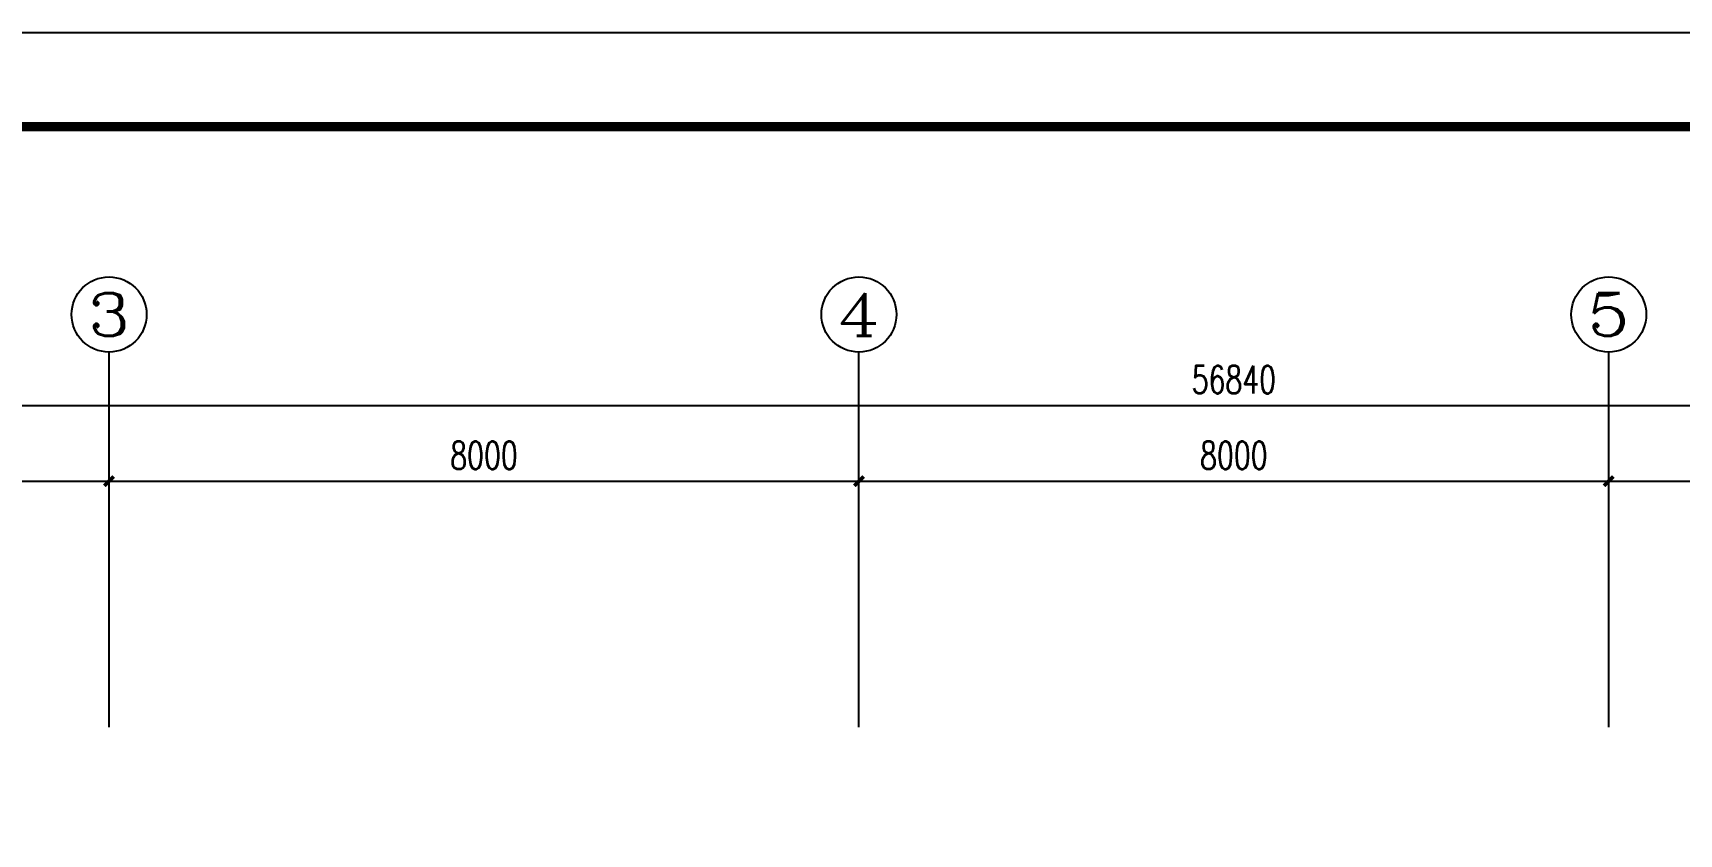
# Model space of a CAD drawing. Extents: x 1738143 to 1822243, y -608375 to -303375.
# Drawn here: x 1767924 to 1785486, y -496114 to -487575 of the extents above; entities that cross this region are included whole.
import ezdxf
from ezdxf.enums import TextEntityAlignment as Align

# ---------------------------------------------------------------- set-up
doc = ezdxf.new("R2010")
doc.units = 0
doc.header["$LTSCALE"] = 1000
doc.header["$MEASUREMENT"] = 0
for name, color, linetype in [('AXIS', 3, 'Continuous'), ('AXIS_TEXT', 7, 'Continuous'), ('PUB_DIM', 3, 'Continuous'), ('TK', 4, 'Continuous')]:
    doc.layers.add(name, color=color, linetype=linetype)
doc.styles.add('_TCH_AXIS', font='COMPLEX', dxfattribs={"bigfont": 'GBCBIG'})
doc.styles.add('_TCH_DIM_T3', font='SIMPLEX', dxfattribs={"width": 0.705882, "bigfont": 'GBCBIG'})
doc.styles.add('COMPLEX', font='COMPLEX')
doc.styles.add('HZTXT1', font='romans.shx', dxfattribs={"width": 0.7, "bigfont": 'GBHZFS.SHX'})
doc.styles.get("Standard").update_dxf_attribs({"font": 'gbenor.shx', "bigfont": 'gbcbig.shx'})
doc.dimstyles.new('_TCH_ARCH&&100', dxfattribs={"dimtxt": 297.5, "dimasz": 100, "dimexe": 250, "dimexo": 300, "dimgap": 126.25, "dimtad": 1, "dimdec": 0, "dimzin": 0, "dimdsep": 46, "dimtxsty": '_TCH_DIM_T3', "dimblk": 'ARCHTICK', "dimcen": 0.09, "dimclrt": 7, "dimazin": 2, "dimtfac": 1, "dimtdec": 0, "dimtix": 1, "dimtmove": 2, "dimatfit": 3, "dimfxl": 30, "dimtolj": 1, "dimtzin": 0, "dimarcsym": 0})

# ---------------------------------------------------------------- blocks, each defined once
blk = doc.blocks.new('_ArchTick')
at = {"color": 0, "linetype": 'ByBlock', "const_width": 0.4}
blk.add_lwpolyline([(-0.5, -0.5), (0.5, 0.5)], dxfattribs=at)
blk = doc.blocks.new('*D55')
at = {"layer": 'Defpoints', "color": 0, "transparency": 16777216}
for p in [(-18501, 28087), (-26501, 27070), (-18501, 27070)]:
    blk.add_point(p, dxfattribs=at)
at = {"layer": 'PUB_DIM', "color": 0, "lineweight": -2, "transparency": 16777216}
for p, q in [((-26501, 27370), (-26501, 28337)), ((-18501, 27370), (-18501, 28337)), ((-26501, 28087), (-18501, 28087))]:
    blk.add_line(p, q, dxfattribs=at)
at = {"layer": 'PUB_DIM', "color": 0, "lineweight": -2, "transparency": 16777216, "xscale": 100, "yscale": 100, "zscale": 100, "rotation": 180}
blk.add_blockref('_ArchTick', (-26501, 28087), dxfattribs=at)
at = {"layer": 'PUB_DIM', "color": 0, "lineweight": -2, "transparency": 16777216, "xscale": 100, "yscale": 100, "zscale": 100}
blk.add_blockref('_ArchTick', (-18501, 28087), dxfattribs=at)
at = {"layer": 'PUB_DIM', "color": 7, "transparency": 16777216, "insert": (-22501, 28362), "char_height": 297.5, "attachment_point": 5, "style": '_TCH_DIM_T3'}
blk.add_mtext('\\A1;8000', dxfattribs=at)
blk = doc.blocks.new('*D56')
at = {"layer": 'Defpoints', "color": 0, "transparency": 16777216}
for p in [(-10501, 28087), (-18501, 27070), (-10501, 27070)]:
    blk.add_point(p, dxfattribs=at)
at = {"layer": 'PUB_DIM', "color": 0, "lineweight": -2, "transparency": 16777216}
for p, q in [((-18501, 27370), (-18501, 28337)), ((-10501, 27370), (-10501, 28337)), ((-18501, 28087), (-10501, 28087))]:
    blk.add_line(p, q, dxfattribs=at)
at = {"layer": 'PUB_DIM', "color": 0, "lineweight": -2, "transparency": 16777216, "xscale": 100, "yscale": 100, "zscale": 100, "rotation": 180}
blk.add_blockref('_ArchTick', (-18501, 28087), dxfattribs=at)
at = {"layer": 'PUB_DIM', "color": 0, "lineweight": -2, "transparency": 16777216, "xscale": 100, "yscale": 100, "zscale": 100}
blk.add_blockref('_ArchTick', (-10501, 28087), dxfattribs=at)
at = {"layer": 'PUB_DIM', "color": 7, "transparency": 16777216, "insert": (-14501, 28362), "char_height": 297.5, "attachment_point": 5, "style": '_TCH_DIM_T3'}
blk.add_mtext('\\A1;8000', dxfattribs=at)
blk = doc.blocks.new('*D57')
at = {"layer": 'Defpoints', "color": 0, "transparency": 16777216}
for p in [(-2501, 28087), (-10501, 27070), (-2501, 27070)]:
    blk.add_point(p, dxfattribs=at)
at = {"layer": 'PUB_DIM', "color": 0, "lineweight": -2, "transparency": 16777216}
for p, q in [((-10501, 27370), (-10501, 28337)), ((-2501, 27370), (-2501, 28337)), ((-10501, 28087), (-2501, 28087))]:
    blk.add_line(p, q, dxfattribs=at)
at = {"layer": 'PUB_DIM', "color": 0, "lineweight": -2, "transparency": 16777216, "xscale": 100, "yscale": 100, "zscale": 100, "rotation": 180}
blk.add_blockref('_ArchTick', (-10501, 28087), dxfattribs=at)
at = {"layer": 'PUB_DIM', "color": 0, "lineweight": -2, "transparency": 16777216, "xscale": 100, "yscale": 100, "zscale": 100}
blk.add_blockref('_ArchTick', (-2501, 28087), dxfattribs=at)
at = {"layer": 'PUB_DIM', "color": 7, "transparency": 16777216, "insert": (-6501, 28362), "char_height": 297.5, "attachment_point": 5, "style": '_TCH_DIM_T3'}
blk.add_mtext('\\A1;8000', dxfattribs=at)
blk = doc.blocks.new('*D58')
at = {"layer": 'Defpoints', "color": 0, "transparency": 16777216}
for p in [(5499, 28087), (-2501, 27070), (5499, 27070)]:
    blk.add_point(p, dxfattribs=at)
at = {"layer": 'PUB_DIM', "color": 0, "lineweight": -2, "transparency": 16777216}
for p, q in [((-2501, 27370), (-2501, 28337)), ((5499, 27370), (5499, 28337)), ((-2501, 28087), (5499, 28087))]:
    blk.add_line(p, q, dxfattribs=at)
at = {"layer": 'PUB_DIM', "color": 0, "lineweight": -2, "transparency": 16777216, "xscale": 100, "yscale": 100, "zscale": 100, "rotation": 180}
blk.add_blockref('_ArchTick', (-2501, 28087), dxfattribs=at)
at = {"layer": 'PUB_DIM', "color": 0, "lineweight": -2, "transparency": 16777216, "xscale": 100, "yscale": 100, "zscale": 100}
blk.add_blockref('_ArchTick', (5499, 28087), dxfattribs=at)
at = {"layer": 'PUB_DIM', "color": 7, "transparency": 16777216, "insert": (1499, 28362), "char_height": 297.5, "attachment_point": 5, "style": '_TCH_DIM_T3'}
blk.add_mtext('\\A1;8000', dxfattribs=at)
blk = doc.blocks.new('*D62')
at = {"layer": 'Defpoints', "color": 0, "transparency": 16777216}
for p in [(21919, 28894), (-34921, 27851), (21919, 27851)]:
    blk.add_point(p, dxfattribs=at)
at = {"layer": 'PUB_DIM', "color": 0, "lineweight": -2, "transparency": 16777216}
for p, q in [((-34921, 28151), (-34921, 29144)), ((21919, 28151), (21919, 29144)), ((-34921, 28894), (21919, 28894))]:
    blk.add_line(p, q, dxfattribs=at)
at = {"layer": 'PUB_DIM', "color": 0, "lineweight": -2, "transparency": 16777216, "xscale": 100, "yscale": 100, "zscale": 100, "rotation": 180}
blk.add_blockref('_ArchTick', (-34921, 28894), dxfattribs=at)
at = {"layer": 'PUB_DIM', "color": 0, "lineweight": -2, "transparency": 16777216, "xscale": 100, "yscale": 100, "zscale": 100}
blk.add_blockref('_ArchTick', (21919, 28894), dxfattribs=at)
at = {"layer": 'PUB_DIM', "color": 7, "transparency": 16777216, "insert": (-6501, 29169), "char_height": 297.5, "attachment_point": 5, "style": '_TCH_DIM_T3'}
blk.add_mtext('\\A1;56840', dxfattribs=at)
blk = doc.blocks.new('*D202')
at = {"layer": 'Defpoints', "color": 0, "transparency": 16777216}
for p in [(-18501, 28087), (-26501, 27070), (-18501, 27070)]:
    blk.add_point(p, dxfattribs=at)
at = {"layer": 'PUB_DIM', "color": 0, "lineweight": -2, "transparency": 16777216}
for p, q in [((-26501, 27370), (-26501, 28337)), ((-18501, 27370), (-18501, 28337)), ((-26501, 28087), (-18501, 28087))]:
    blk.add_line(p, q, dxfattribs=at)
at = {"layer": 'PUB_DIM', "color": 0, "lineweight": -2, "transparency": 16777216, "xscale": 100, "yscale": 100, "zscale": 100, "rotation": 180}
blk.add_blockref('_ArchTick', (-26501, 28087), dxfattribs=at)
at = {"layer": 'PUB_DIM', "color": 0, "lineweight": -2, "transparency": 16777216, "xscale": 100, "yscale": 100, "zscale": 100}
blk.add_blockref('_ArchTick', (-18501, 28087), dxfattribs=at)
at = {"layer": 'PUB_DIM', "color": 7, "transparency": 16777216, "insert": (-22501, 28362), "char_height": 297.5, "attachment_point": 5, "style": '_TCH_DIM_T3'}
blk.add_mtext('\\A1;8000', dxfattribs=at)
blk = doc.blocks.new('*D203')
at = {"layer": 'Defpoints', "color": 0, "transparency": 16777216}
for p in [(-10501, 28087), (-18501, 27070), (-10501, 27070)]:
    blk.add_point(p, dxfattribs=at)
at = {"layer": 'PUB_DIM', "color": 0, "lineweight": -2, "transparency": 16777216}
for p, q in [((-18501, 27370), (-18501, 28337)), ((-10501, 27370), (-10501, 28337)), ((-18501, 28087), (-10501, 28087))]:
    blk.add_line(p, q, dxfattribs=at)
at = {"layer": 'PUB_DIM', "color": 0, "lineweight": -2, "transparency": 16777216, "xscale": 100, "yscale": 100, "zscale": 100, "rotation": 180}
blk.add_blockref('_ArchTick', (-18501, 28087), dxfattribs=at)
at = {"layer": 'PUB_DIM', "color": 0, "lineweight": -2, "transparency": 16777216, "xscale": 100, "yscale": 100, "zscale": 100}
blk.add_blockref('_ArchTick', (-10501, 28087), dxfattribs=at)
at = {"layer": 'PUB_DIM', "color": 7, "transparency": 16777216, "insert": (-14501, 28362), "char_height": 297.5, "attachment_point": 5, "style": '_TCH_DIM_T3'}
blk.add_mtext('\\A1;8000', dxfattribs=at)
blk = doc.blocks.new('*D204')
at = {"layer": 'Defpoints', "color": 0, "transparency": 16777216}
for p in [(-2501, 28087), (-10501, 27070), (-2501, 27070)]:
    blk.add_point(p, dxfattribs=at)
at = {"layer": 'PUB_DIM', "color": 0, "lineweight": -2, "transparency": 16777216}
for p, q in [((-10501, 27370), (-10501, 28337)), ((-2501, 27370), (-2501, 28337)), ((-10501, 28087), (-2501, 28087))]:
    blk.add_line(p, q, dxfattribs=at)
at = {"layer": 'PUB_DIM', "color": 0, "lineweight": -2, "transparency": 16777216, "xscale": 100, "yscale": 100, "zscale": 100, "rotation": 180}
blk.add_blockref('_ArchTick', (-10501, 28087), dxfattribs=at)
at = {"layer": 'PUB_DIM', "color": 0, "lineweight": -2, "transparency": 16777216, "xscale": 100, "yscale": 100, "zscale": 100}
blk.add_blockref('_ArchTick', (-2501, 28087), dxfattribs=at)
at = {"layer": 'PUB_DIM', "color": 7, "transparency": 16777216, "insert": (-6501, 28362), "char_height": 297.5, "attachment_point": 5, "style": '_TCH_DIM_T3'}
blk.add_mtext('\\A1;8000', dxfattribs=at)
blk = doc.blocks.new('*D205')
at = {"layer": 'Defpoints', "color": 0, "transparency": 16777216}
for p in [(5499, 28087), (-2501, 27070), (5499, 27070)]:
    blk.add_point(p, dxfattribs=at)
at = {"layer": 'PUB_DIM', "color": 0, "lineweight": -2, "transparency": 16777216}
for p, q in [((-2501, 27370), (-2501, 28337)), ((5499, 27370), (5499, 28337)), ((-2501, 28087), (5499, 28087))]:
    blk.add_line(p, q, dxfattribs=at)
at = {"layer": 'PUB_DIM', "color": 0, "lineweight": -2, "transparency": 16777216, "xscale": 100, "yscale": 100, "zscale": 100, "rotation": 180}
blk.add_blockref('_ArchTick', (-2501, 28087), dxfattribs=at)
at = {"layer": 'PUB_DIM', "color": 0, "lineweight": -2, "transparency": 16777216, "xscale": 100, "yscale": 100, "zscale": 100}
blk.add_blockref('_ArchTick', (5499, 28087), dxfattribs=at)
at = {"layer": 'PUB_DIM', "color": 7, "transparency": 16777216, "insert": (1499, 28362), "char_height": 297.5, "attachment_point": 5, "style": '_TCH_DIM_T3'}
blk.add_mtext('\\A1;8000', dxfattribs=at)
blk = doc.blocks.new('*D209')
at = {"layer": 'Defpoints', "color": 0, "transparency": 16777216}
for p in [(21919, 28894), (-34921, 27851), (21919, 27851)]:
    blk.add_point(p, dxfattribs=at)
at = {"layer": 'PUB_DIM', "color": 0, "lineweight": -2, "transparency": 16777216}
for p, q in [((-34921, 28151), (-34921, 29144)), ((21919, 28151), (21919, 29144)), ((-34921, 28894), (21919, 28894))]:
    blk.add_line(p, q, dxfattribs=at)
at = {"layer": 'PUB_DIM', "color": 0, "lineweight": -2, "transparency": 16777216, "xscale": 100, "yscale": 100, "zscale": 100, "rotation": 180}
blk.add_blockref('_ArchTick', (-34921, 28894), dxfattribs=at)
at = {"layer": 'PUB_DIM', "color": 0, "lineweight": -2, "transparency": 16777216, "xscale": 100, "yscale": 100, "zscale": 100}
blk.add_blockref('_ArchTick', (21919, 28894), dxfattribs=at)
at = {"layer": 'PUB_DIM', "color": 7, "transparency": 16777216, "insert": (-6501, 29169), "char_height": 297.5, "attachment_point": 5, "style": '_TCH_DIM_T3'}
blk.add_mtext('\\A1;56840', dxfattribs=at)
blk = doc.blocks.new('*D349')
at = {"layer": 'Defpoints', "color": 0, "transparency": 16777216}
for p in [(-18501, 28087), (-26501, 27070), (-18501, 27070)]:
    blk.add_point(p, dxfattribs=at)
at = {"layer": 'PUB_DIM', "color": 0, "lineweight": -2, "transparency": 16777216}
for p, q in [((-26501, 27370), (-26501, 28337)), ((-18501, 27370), (-18501, 28337)), ((-26501, 28087), (-18501, 28087))]:
    blk.add_line(p, q, dxfattribs=at)
at = {"layer": 'PUB_DIM', "color": 0, "lineweight": -2, "transparency": 16777216, "xscale": 100, "yscale": 100, "zscale": 100, "rotation": 180}
blk.add_blockref('_ArchTick', (-26501, 28087), dxfattribs=at)
at = {"layer": 'PUB_DIM', "color": 0, "lineweight": -2, "transparency": 16777216, "xscale": 100, "yscale": 100, "zscale": 100}
blk.add_blockref('_ArchTick', (-18501, 28087), dxfattribs=at)
at = {"layer": 'PUB_DIM', "color": 7, "transparency": 16777216, "insert": (-22501, 28362), "char_height": 297.5, "attachment_point": 5, "style": '_TCH_DIM_T3'}
blk.add_mtext('\\A1;8000', dxfattribs=at)
blk = doc.blocks.new('*D350')
at = {"layer": 'Defpoints', "color": 0, "transparency": 16777216}
for p in [(-10501, 28087), (-18501, 27070), (-10501, 27070)]:
    blk.add_point(p, dxfattribs=at)
at = {"layer": 'PUB_DIM', "color": 0, "lineweight": -2, "transparency": 16777216}
for p, q in [((-18501, 27370), (-18501, 28337)), ((-10501, 27370), (-10501, 28337)), ((-18501, 28087), (-10501, 28087))]:
    blk.add_line(p, q, dxfattribs=at)
at = {"layer": 'PUB_DIM', "color": 0, "lineweight": -2, "transparency": 16777216, "xscale": 100, "yscale": 100, "zscale": 100, "rotation": 180}
blk.add_blockref('_ArchTick', (-18501, 28087), dxfattribs=at)
at = {"layer": 'PUB_DIM', "color": 0, "lineweight": -2, "transparency": 16777216, "xscale": 100, "yscale": 100, "zscale": 100}
blk.add_blockref('_ArchTick', (-10501, 28087), dxfattribs=at)
at = {"layer": 'PUB_DIM', "color": 7, "transparency": 16777216, "insert": (-14501, 28362), "char_height": 297.5, "attachment_point": 5, "style": '_TCH_DIM_T3'}
blk.add_mtext('\\A1;8000', dxfattribs=at)
blk = doc.blocks.new('*D351')
at = {"layer": 'Defpoints', "color": 0, "transparency": 16777216}
for p in [(-2501, 28087), (-10501, 27070), (-2501, 27070)]:
    blk.add_point(p, dxfattribs=at)
at = {"layer": 'PUB_DIM', "color": 0, "lineweight": -2, "transparency": 16777216}
for p, q in [((-10501, 27370), (-10501, 28337)), ((-2501, 27370), (-2501, 28337)), ((-10501, 28087), (-2501, 28087))]:
    blk.add_line(p, q, dxfattribs=at)
at = {"layer": 'PUB_DIM', "color": 0, "lineweight": -2, "transparency": 16777216, "xscale": 100, "yscale": 100, "zscale": 100, "rotation": 180}
blk.add_blockref('_ArchTick', (-10501, 28087), dxfattribs=at)
at = {"layer": 'PUB_DIM', "color": 0, "lineweight": -2, "transparency": 16777216, "xscale": 100, "yscale": 100, "zscale": 100}
blk.add_blockref('_ArchTick', (-2501, 28087), dxfattribs=at)
at = {"layer": 'PUB_DIM', "color": 7, "transparency": 16777216, "insert": (-6501, 28362), "char_height": 297.5, "attachment_point": 5, "style": '_TCH_DIM_T3'}
blk.add_mtext('\\A1;8000', dxfattribs=at)
blk = doc.blocks.new('*D352')
at = {"layer": 'Defpoints', "color": 0, "transparency": 16777216}
for p in [(5499, 28087), (-2501, 27070), (5499, 27070)]:
    blk.add_point(p, dxfattribs=at)
at = {"layer": 'PUB_DIM', "color": 0, "lineweight": -2, "transparency": 16777216}
for p, q in [((-2501, 27370), (-2501, 28337)), ((5499, 27370), (5499, 28337)), ((-2501, 28087), (5499, 28087))]:
    blk.add_line(p, q, dxfattribs=at)
at = {"layer": 'PUB_DIM', "color": 0, "lineweight": -2, "transparency": 16777216, "xscale": 100, "yscale": 100, "zscale": 100, "rotation": 180}
blk.add_blockref('_ArchTick', (-2501, 28087), dxfattribs=at)
at = {"layer": 'PUB_DIM', "color": 0, "lineweight": -2, "transparency": 16777216, "xscale": 100, "yscale": 100, "zscale": 100}
blk.add_blockref('_ArchTick', (5499, 28087), dxfattribs=at)
at = {"layer": 'PUB_DIM', "color": 7, "transparency": 16777216, "insert": (1499, 28362), "char_height": 297.5, "attachment_point": 5, "style": '_TCH_DIM_T3'}
blk.add_mtext('\\A1;8000', dxfattribs=at)
blk = doc.blocks.new('*D356')
at = {"layer": 'Defpoints', "color": 0, "transparency": 16777216}
for p in [(21919, 28894), (-34921, 27851), (21919, 27851)]:
    blk.add_point(p, dxfattribs=at)
at = {"layer": 'PUB_DIM', "color": 0, "lineweight": -2, "transparency": 16777216}
for p, q in [((-34921, 28151), (-34921, 29144)), ((21919, 28151), (21919, 29144)), ((-34921, 28894), (21919, 28894))]:
    blk.add_line(p, q, dxfattribs=at)
at = {"layer": 'PUB_DIM', "color": 0, "lineweight": -2, "transparency": 16777216, "xscale": 100, "yscale": 100, "zscale": 100, "rotation": 180}
blk.add_blockref('_ArchTick', (-34921, 28894), dxfattribs=at)
at = {"layer": 'PUB_DIM', "color": 0, "lineweight": -2, "transparency": 16777216, "xscale": 100, "yscale": 100, "zscale": 100}
blk.add_blockref('_ArchTick', (21919, 28894), dxfattribs=at)
at = {"layer": 'PUB_DIM', "color": 7, "transparency": 16777216, "insert": (-6501, 29169), "char_height": 297.5, "attachment_point": 5, "style": '_TCH_DIM_T3'}
blk.add_mtext('\\A1;56840', dxfattribs=at)
blk = doc.blocks.new('*D583')
at = {"layer": 'Defpoints', "color": 0, "transparency": 16777216}
for p in [(-18501, 28087), (-26501, 27070), (-18501, 27070)]:
    blk.add_point(p, dxfattribs=at)
at = {"layer": 'PUB_DIM', "color": 0, "lineweight": -2, "transparency": 16777216}
for p, q in [((-26501, 27370), (-26501, 28337)), ((-18501, 27370), (-18501, 28337)), ((-26501, 28087), (-18501, 28087))]:
    blk.add_line(p, q, dxfattribs=at)
at = {"layer": 'PUB_DIM', "color": 0, "lineweight": -2, "transparency": 16777216, "xscale": 100, "yscale": 100, "zscale": 100, "rotation": 180}
blk.add_blockref('_ArchTick', (-26501, 28087), dxfattribs=at)
at = {"layer": 'PUB_DIM', "color": 0, "lineweight": -2, "transparency": 16777216, "xscale": 100, "yscale": 100, "zscale": 100}
blk.add_blockref('_ArchTick', (-18501, 28087), dxfattribs=at)
at = {"layer": 'PUB_DIM', "color": 7, "transparency": 16777216, "insert": (-22501, 28362), "char_height": 297.5, "attachment_point": 5, "style": '_TCH_DIM_T3'}
blk.add_mtext('\\A1;8000', dxfattribs=at)
blk = doc.blocks.new('*D584')
at = {"layer": 'Defpoints', "color": 0, "transparency": 16777216}
for p in [(-10501, 28087), (-18501, 27070), (-10501, 27070)]:
    blk.add_point(p, dxfattribs=at)
at = {"layer": 'PUB_DIM', "color": 0, "lineweight": -2, "transparency": 16777216}
for p, q in [((-18501, 27370), (-18501, 28337)), ((-10501, 27370), (-10501, 28337)), ((-18501, 28087), (-10501, 28087))]:
    blk.add_line(p, q, dxfattribs=at)
at = {"layer": 'PUB_DIM', "color": 0, "lineweight": -2, "transparency": 16777216, "xscale": 100, "yscale": 100, "zscale": 100, "rotation": 180}
blk.add_blockref('_ArchTick', (-18501, 28087), dxfattribs=at)
at = {"layer": 'PUB_DIM', "color": 0, "lineweight": -2, "transparency": 16777216, "xscale": 100, "yscale": 100, "zscale": 100}
blk.add_blockref('_ArchTick', (-10501, 28087), dxfattribs=at)
at = {"layer": 'PUB_DIM', "color": 7, "transparency": 16777216, "insert": (-14501, 28362), "char_height": 297.5, "attachment_point": 5, "style": '_TCH_DIM_T3'}
blk.add_mtext('\\A1;8000', dxfattribs=at)
blk = doc.blocks.new('*D585')
at = {"layer": 'Defpoints', "color": 0, "transparency": 16777216}
for p in [(-2501, 28087), (-10501, 27070), (-2501, 27070)]:
    blk.add_point(p, dxfattribs=at)
at = {"layer": 'PUB_DIM', "color": 0, "lineweight": -2, "transparency": 16777216}
for p, q in [((-10501, 27370), (-10501, 28337)), ((-2501, 27370), (-2501, 28337)), ((-10501, 28087), (-2501, 28087))]:
    blk.add_line(p, q, dxfattribs=at)
at = {"layer": 'PUB_DIM', "color": 0, "lineweight": -2, "transparency": 16777216, "xscale": 100, "yscale": 100, "zscale": 100, "rotation": 180}
blk.add_blockref('_ArchTick', (-10501, 28087), dxfattribs=at)
at = {"layer": 'PUB_DIM', "color": 0, "lineweight": -2, "transparency": 16777216, "xscale": 100, "yscale": 100, "zscale": 100}
blk.add_blockref('_ArchTick', (-2501, 28087), dxfattribs=at)
at = {"layer": 'PUB_DIM', "color": 7, "transparency": 16777216, "insert": (-6501, 28362), "char_height": 297.5, "attachment_point": 5, "style": '_TCH_DIM_T3'}
blk.add_mtext('\\A1;8000', dxfattribs=at)
blk = doc.blocks.new('*D586')
at = {"layer": 'Defpoints', "color": 0, "transparency": 16777216}
for p in [(5499, 28087), (-2501, 27070), (5499, 27070)]:
    blk.add_point(p, dxfattribs=at)
at = {"layer": 'PUB_DIM', "color": 0, "lineweight": -2, "transparency": 16777216}
for p, q in [((-2501, 27370), (-2501, 28337)), ((5499, 27370), (5499, 28337)), ((-2501, 28087), (5499, 28087))]:
    blk.add_line(p, q, dxfattribs=at)
at = {"layer": 'PUB_DIM', "color": 0, "lineweight": -2, "transparency": 16777216, "xscale": 100, "yscale": 100, "zscale": 100, "rotation": 180}
blk.add_blockref('_ArchTick', (-2501, 28087), dxfattribs=at)
at = {"layer": 'PUB_DIM', "color": 0, "lineweight": -2, "transparency": 16777216, "xscale": 100, "yscale": 100, "zscale": 100}
blk.add_blockref('_ArchTick', (5499, 28087), dxfattribs=at)
at = {"layer": 'PUB_DIM', "color": 7, "transparency": 16777216, "insert": (1499, 28362), "char_height": 297.5, "attachment_point": 5, "style": '_TCH_DIM_T3'}
blk.add_mtext('\\A1;8000', dxfattribs=at)
blk = doc.blocks.new('*D590')
at = {"layer": 'Defpoints', "color": 0, "transparency": 16777216}
for p in [(21919, 28894), (-34921, 27851), (21919, 27851)]:
    blk.add_point(p, dxfattribs=at)
at = {"layer": 'PUB_DIM', "color": 0, "lineweight": -2, "transparency": 16777216}
for p, q in [((-34921, 28151), (-34921, 29144)), ((21919, 28151), (21919, 29144)), ((-34921, 28894), (21919, 28894))]:
    blk.add_line(p, q, dxfattribs=at)
at = {"layer": 'PUB_DIM', "color": 0, "lineweight": -2, "transparency": 16777216, "xscale": 100, "yscale": 100, "zscale": 100, "rotation": 180}
blk.add_blockref('_ArchTick', (-34921, 28894), dxfattribs=at)
at = {"layer": 'PUB_DIM', "color": 0, "lineweight": -2, "transparency": 16777216, "xscale": 100, "yscale": 100, "zscale": 100}
blk.add_blockref('_ArchTick', (21919, 28894), dxfattribs=at)
at = {"layer": 'PUB_DIM', "color": 7, "transparency": 16777216, "insert": (-6501, 29169), "char_height": 297.5, "attachment_point": 5, "style": '_TCH_DIM_T3'}
blk.add_mtext('\\A1;56840', dxfattribs=at)
blk = doc.blocks.new('_AXISO')
blk.add_circle((0, 0), 0.5)
at = {"layer": 'AXIS_TEXT', "style": 'COMPLEX', "width": 1.041667}
blk.add_attdef('A', text='', height=0.56, dxfattribs=at).set_placement((-0.25, -0.28), (0.25, -0.28), align=Align.FIT)
blk = doc.blocks.new('*U633')
at = {"color": 3}
blk.add_lwpolyline([(-84100, 0), (0, 0), (0, 59400), (-84100, 59400)], close=True, dxfattribs=at)
at = {"color": 3, "const_width": 100}
blk.add_lwpolyline([(-81600, 1000), (-1000, 1000), (-1000, 58400), (-81600, 58400)], close=True, dxfattribs=at)
at = {"layer": 'TK', "color": 4, "style": 'HZTXT1'}
for tag, height, width, p in [('项目负责1', 400, 0.6, (-4500, 19196)), ('项目负责2', 400, 0.6, (-4500, 18296)), ('专责', 400, 0.6, (-4500, 17396)), ('审定', 400, 0.6, (-4500, 16496)), ('审核', 400, 0.6, (-4500, 15596)), ('校对', 400, 0.6, (-4500, 14696)), ('设计', 400, 0.6, (-4500, 13796)), ('绘图', 400, 0.6, (-4500, 12896)), ('建设单位', 450, 0.6, (-4500, 11050)), ('工号', 400, 0.5, (-5501, 3507)), ('版次', 400, 0.7, (-2138, 3498)), ('阶段', 400, 0.7, (-2138, 2498)), ('比例', 400, 0.7, (-5491, 1513)), ('日期', 400, 0.7, (-2138, 1498))]:
    blk.add_attdef(tag, text='', height=height, dxfattribs=dict(at, width=width)).set_placement(p, align=Align.MIDDLE)
at = {"layer": 'TK', "color": 1, "lineweight": -3, "style": 'HZTXT1', "width": 0.6}
blk.add_attdef('工程名称', text='', height=450, dxfattribs=at).set_placement((-4500, 9050), align=Align.MIDDLE)
at = {"layer": 'TK', "color": 4, "lineweight": -3, "style": 'HZTXT1', "width": 0.6}
blk.add_attdef('子项名称', text='', height=450, dxfattribs=at).set_placement((-4500, 7050), align=Align.MIDDLE)
at = {"layer": 'TK', "color": 1, "lineweight": -3, "width": 0.6, "flags": 104}
blk.add_attdef('图名', text='', height=400, dxfattribs=at).set_placement((-4558, 4958), align=Align.MIDDLE_CENTER)
at = {"layer": 'TK', "color": 1, "style": 'HZTXT1', "width": 0.7}
blk.add_attdef('图号', text='', height=400, dxfattribs=at).set_placement((-5491, 2513), align=Align.MIDDLE)
blk = doc.blocks.new('A$C67117B41')
at = {"layer": 'AXIS'}
for p, q in [((-18500.9, 25463.5), (-18500.9, 29463.5)), ((-10500.9, 25463.5), (-10500.9, 29463.5)), ((-2500.9, 25463.5), (-2500.9, 29463.5))]:
    blk.add_line(p, q, dxfattribs=at)
ref = blk.add_blockref('_AXISO', (-18500.9, 29863.5), dxfattribs=dict(at, xscale=800, yscale=800, zscale=800))
ref.add_attrib('A', '3', dxfattribs={"layer": 'AXIS_TEXT', "height": 452.5, "style": '_TCH_AXIS', "width": 1.5}).set_placement((-18727.1, 29637.3), (-18274.6, 29637.3), align=Align.FIT)
ref = blk.add_blockref('_AXISO', (-10500.9, 29863.5), dxfattribs=dict(at, xscale=800, yscale=800, zscale=800))
ref.add_attrib('A', '4', dxfattribs={"layer": 'AXIS_TEXT', "height": 452.5, "style": '_TCH_AXIS', "width": 1.3125}).set_placement((-10727.1, 29637.3), (-10274.6, 29637.3), align=Align.FIT)
ref = blk.add_blockref('_AXISO', (-2500.9, 29863.5), dxfattribs=dict(at, xscale=800, yscale=800, zscale=800))
ref.add_attrib('A', '5', dxfattribs={"layer": 'AXIS_TEXT', "height": 452.5, "style": '_TCH_AXIS', "width": 1.5}).set_placement((-2727.1, 29637.3), (-2274.6, 29637.3), align=Align.FIT)
at = {"layer": 'PUB_DIM'}
for p1, p2, distance, picture, middle in [((-34920.9, 27851), (21919.1, 27851), 1042.6, '*D62', (-6500.9, 29168.6)), ((-34920.9, 27851), (21919.1, 27851), 1042.6, '*D209', (-6500.9, 29168.6)), ((-34920.9, 27851), (21919.1, 27851), 1042.6, '*D356', (-6500.9, 29168.6)), ((-34920.9, 27851), (21919.1, 27851), 1042.6, '*D590', (-6500.9, 29168.6)), ((-26500.9, 27069.7), (-18500.9, 27069.7), 1017, '*D55', (-22500.9, 28361.7)), ((-26500.9, 27069.7), (-18500.9, 27069.7), 1017, '*D202', (-22500.9, 28361.7)), ((-26500.9, 27069.7), (-18500.9, 27069.7), 1017, '*D349', (-22500.9, 28361.7)), ((-26500.9, 27069.7), (-18500.9, 27069.7), 1017, '*D583', (-22500.9, 28361.7)), ((-18500.9, 27069.7), (-10500.9, 27069.7), 1017, '*D56', (-14500.9, 28361.7)), ((-18500.9, 27069.7), (-10500.9, 27069.7), 1017, '*D203', (-14500.9, 28361.7)), ((-18500.9, 27069.7), (-10500.9, 27069.7), 1017, '*D350', (-14500.9, 28361.7)), ((-18500.9, 27069.7), (-10500.9, 27069.7), 1017, '*D584', (-14500.9, 28361.7)), ((-10500.9, 27069.7), (-2500.9, 27069.7), 1017, '*D57', (-6500.9, 28361.7)), ((-10500.9, 27069.7), (-2500.9, 27069.7), 1017, '*D204', (-6500.9, 28361.7)), ((-10500.9, 27069.7), (-2500.9, 27069.7), 1017, '*D351', (-6500.9, 28361.7)), ((-10500.9, 27069.7), (-2500.9, 27069.7), 1017, '*D585', (-6500.9, 28361.7)), ((-2500.9, 27069.7), (5499.1, 27069.7), 1017, '*D58', (1499.1, 28361.7)), ((-2500.9, 27069.7), (5499.1, 27069.7), 1017, '*D205', (1499.1, 28361.7)), ((-2500.9, 27069.7), (5499.1, 27069.7), 1017, '*D352', (1499.1, 28361.7)), ((-2500.9, 27069.7), (5499.1, 27069.7), 1017, '*D586', (1499.1, 28361.7))]:
    dim = blk.add_aligned_dim(p1=p1, p2=p2, distance=distance, dimstyle='_TCH_ARCH&&100', dxfattribs=at)
    dim.commit()
    dim.dimension.update_dxf_attribs({"geometry": picture, "text_midpoint": middle})

msp = doc.modelspace()

# ---------------------------------------------------------------- block references
for name, p in [('*U633', (1822242.9, -546974.9)), ('A$C67117B41', (1787237.1, -520439.4))]:
    msp.add_blockref(name, p)

doc.saveas('drawing.dxf')
